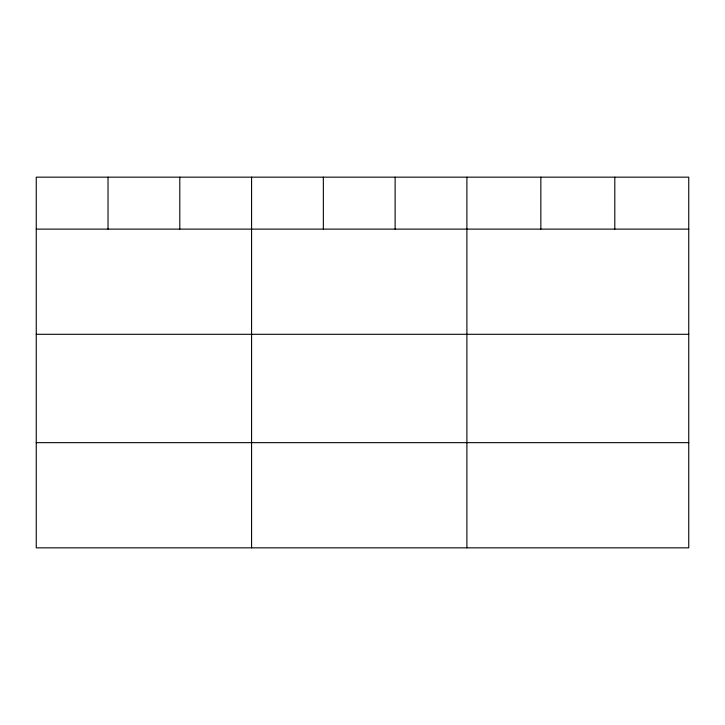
<?xml version="1.0" encoding="UTF-8"?>
<svg xmlns="http://www.w3.org/2000/svg" width="725" height="725" viewBox="0 0 725 725"><rect width="100%" height="100%" fill="white"/><g stroke="black" fill="none" stroke-linecap="round" stroke-linejoin="round"><path stroke-width="1.09" d="M688.75 229.118L688.75 547.837L36.25 547.837L36.25 177.163L688.75 177.163L688.75 229.118L36.25 229.118M36.25 334.298L688.75 334.298M36.25 442.658L688.75 442.658M614.8 177.163L614.8 229.118M540.85 177.163L540.85 229.118M466.9 177.163L466.9 547.837M395.125 177.163L395.125 229.118M323.35 177.163L323.35 229.118M251.575 177.163L251.575 547.837M179.8 177.163L179.8 229.118M108.025 177.163L108.025 229.118"/></g></svg>
